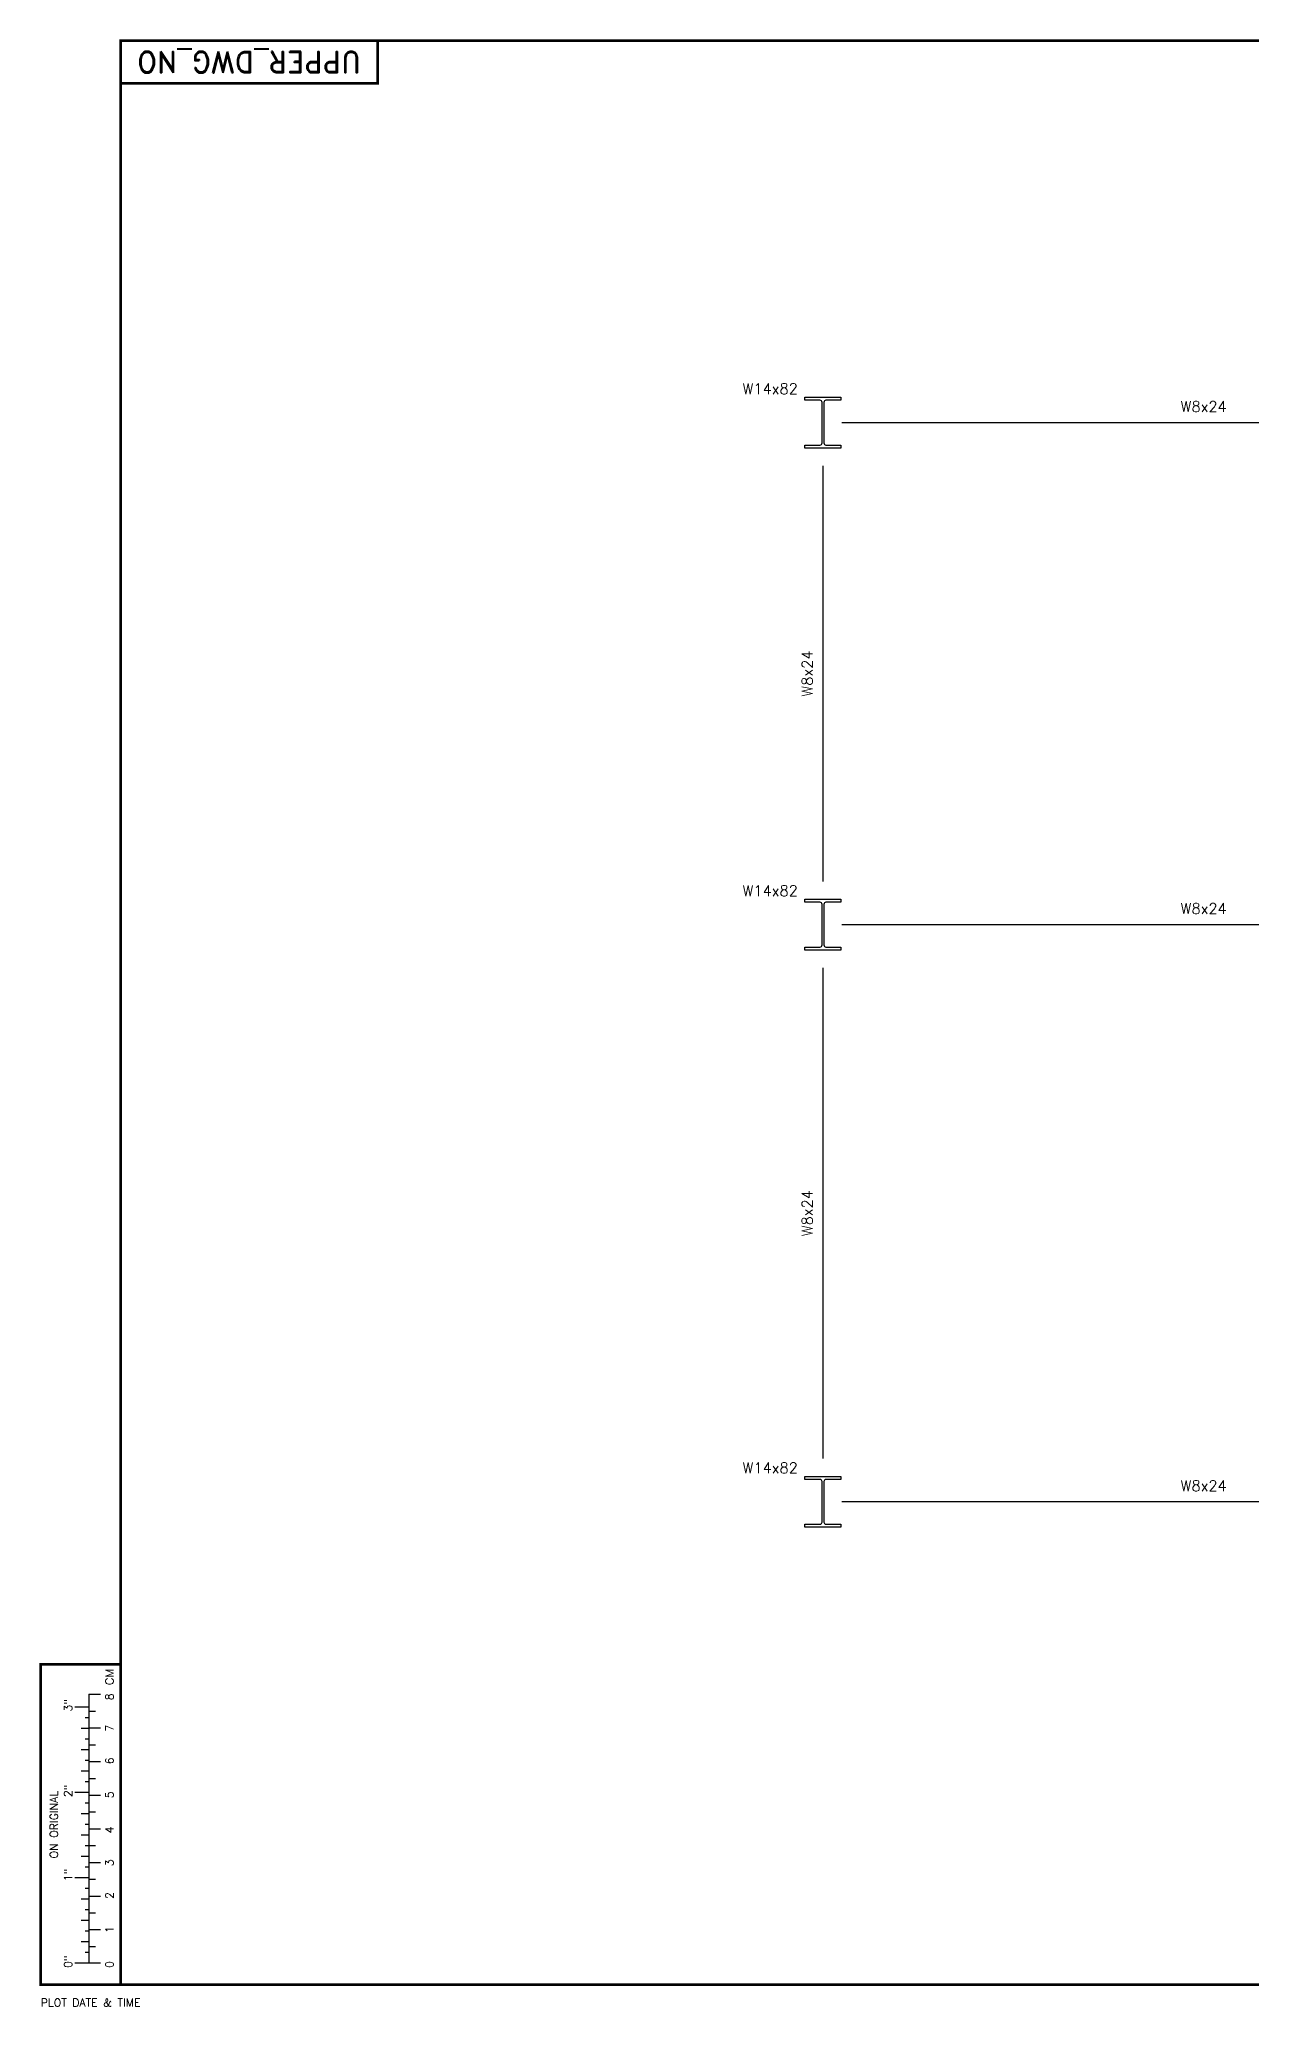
# Model space of a CAD drawing. Header units: inches. Extents: x -141 to 691, y -2 to 555.
# Drawn here: x -141 to 199, y 1 to 555 of the extents above; entities that cross this region are included whole.
import ezdxf
from ezdxf.enums import TextEntityAlignment as Align

# ---------------------------------------------------------------- set-up
doc = ezdxf.new("R2010")
doc.units = ezdxf.units.IN
doc.header["$LTSCALE"] = 9
doc.header["$MEASUREMENT"] = 0
for name, color, linetype in [('BORDER', 7, 'Continuous'), ('L2', 7, 'Continuous'), ('Section', 3, 'Continuous')]:
    doc.layers.add(name, color=color, linetype=linetype)
doc.styles.add('ROMAND', font='romand.shx', dxfattribs={"height": 4.5})
doc.styles.add('ROMANS', font='romans.shx', dxfattribs={"height": 3})

msp = doc.modelspace()

# ---------------------------------------------------------------- linework, layer by layer
at = {"layer": 'BORDER'}
for p, q in [((-127.41, 89.3), (-124.15, 89.3)), ((-127.37, 13.79), (-127.37, 89.3)), ((-127.41, 85.69), (-131.35, 85.69)), ((-127.41, 84.57), (-125.59, 84.57)), ((-127.41, 79.69), (-129.63, 79.69)), ((-127.41, 82.69), (-128.44, 82.69)), ((-127.41, 79.85), (-124.15, 79.85)), ((-127.41, 73.69), (-129.63, 73.69)), ((-127.41, 76.69), (-128.44, 76.69)), ((-127.41, 75.12), (-125.59, 75.12)), ((-127.41, 67.69), (-129.63, 67.69)), ((-127.41, 70.69), (-128.44, 70.69)), ((-127.41, 70.4), (-124.15, 70.4)), ((-127.41, 61.69), (-131.35, 61.69)), ((-127.41, 64.69), (-128.44, 64.69)), ((-127.41, 65.67), (-125.59, 65.67)), ((-127.41, 60.94), (-124.15, 60.94)), ((-127.41, 55.69), (-129.63, 55.69)), ((-127.41, 58.69), (-128.44, 58.69)), ((-127.41, 56.22), (-125.59, 56.22)), ((-127.41, 52.69), (-128.44, 52.69)), ((-127.41, 51.49), (-124.15, 51.49)), ((-127.41, 49.69), (-129.63, 49.69)), ((-127.41, 46.69), (-128.44, 46.69)), ((-127.41, 46.77), (-125.59, 46.77)), ((-127.41, 43.69), (-129.63, 43.69)), ((-127.41, 40.69), (-128.44, 40.69)), ((-127.41, 42.04), (-124.15, 42.04)), ((-127.41, 37.69), (-131.35, 37.69)), ((-127.41, 34.69), (-128.44, 34.69)), ((-127.37, 37.32), (-125.59, 37.32)), ((-127.41, 31.69), (-129.63, 31.69)), ((-127.41, 28.69), (-128.44, 28.69)), ((-127.41, 32.59), (-124.15, 32.59)), ((-127.41, 27.86), (-125.59, 27.86)), ((-127.41, 25.69), (-129.63, 25.69)), ((-127.41, 22.69), (-128.44, 22.69)), ((-127.41, 23.14), (-124.15, 23.14)), ((-127.41, 19.69), (-129.63, 19.69)), ((-127.41, 16.69), (-128.44, 16.69)), ((-127.41, 18.41), (-125.59, 18.41)), ((-131.35, 13.79), (-124.15, 13.79))]:
    msp.add_line(p, q, dxfattribs=at)
msp.add_lwpolyline([(-46.27, 554.17, 0.751, 0.751, 0), (-46.27, 542.17, 0.75, 0.75, 0), (-118.48, 542.17, 0, 0, 0)], format="xyseb", dxfattribs=at)
for points, const_width in [([(-118.48, 7.69), (686.39, 7.69), (686.39, 554.17), (-118.48, 554.17), (-118.48, 7.69)], 0.742), ([(-118.48, 7.69), (-140.98, 7.69), (-140.98, 97.69), (-118.48, 97.69)], 0.75)]:
    msp.add_lwpolyline(points, dxfattribs=dict(at, const_width=const_width))
at = {"layer": 'L2'}
for p, q in [((84.21, 446.79), (445.7, 446.79)), ((78.95, 434.64), (78.95, 317.81)), ((84.21, 305.67), (445.7, 305.67)), ((78.95, 293.52), (78.95, 155.56)), ((445.7, 143.42), (84.21, 143.42))]:
    msp.add_line(p, q, dxfattribs=at)
at = {"layer": 'Section'}
for points in [[(73.89, 440.5), (78.11, 440.5, 0.414214), (78.7, 441.09), (78.7, 452.49, 0.414214), (78.11, 453.08), (73.89, 453.08), (73.89, 453.93), (84.01, 453.93), (84.01, 453.08), (79.8, 453.08, 0.414214), (79.21, 452.49), (79.21, 441.09, 0.414214), (79.8, 440.5), (84.01, 440.5), (84.01, 439.64), (73.89, 439.64)], [(73.89, 299.38), (78.11, 299.38, 0.414214), (78.7, 299.97), (78.7, 311.37, 0.414214), (78.11, 311.96), (73.89, 311.96), (73.89, 312.81), (84.01, 312.81), (84.01, 311.96), (79.8, 311.96, 0.414214), (79.21, 311.37), (79.21, 299.97, 0.414214), (79.8, 299.38), (84.01, 299.38), (84.01, 298.52), (73.89, 298.52)], [(73.89, 137.13), (78.11, 137.13, 0.414214), (78.7, 137.72), (78.7, 149.12, 0.414214), (78.11, 149.71), (73.89, 149.71), (73.89, 150.56), (84.01, 150.56), (84.01, 149.71), (79.8, 149.71, 0.414214), (79.21, 149.12), (79.21, 137.72, 0.414214), (79.8, 137.13), (84.01, 137.13), (84.01, 136.27), (73.89, 136.27)]]:
    msp.add_lwpolyline(points, format="xyb", close=True, dxfattribs=at)

# ---------------------------------------------------------------- texts
at = {"layer": 'BORDER', "style": 'ROMANS', "width": 1.050481}
msp.add_text('CM', height=2.25, rotation=90, dxfattribs=at).set_placement((-120.51, 91.86), (-120.51, 96.47), align=Align.FIT)
at = {"layer": 'BORDER', "style": 'ROMANS'}
for s, p in [('8', (-120.51, 87.62)), ('3"', (-132.15, 84.45)), ('7', (-120.51, 78.8)), ('6', (-120.51, 69.61)), ('2"', (-132.15, 60.41)), ('5', (-120.51, 60.07)), ('4', (-120.51, 50.19)), ('1"', (-132.15, 36.76)), ('3', (-120.51, 40.99)), ('2', (-120.51, 31.8)), ('1', (-120.51, 22.26)), ('0"', (-132.15, 12.37)), ('0', (-120.51, 12.37))]:
    msp.add_text(s, height=2.25, rotation=90, dxfattribs=at).set_placement(p)
msp.add_text('ON ORIGINAL', height=2.25, rotation=90, dxfattribs=at).set_placement((-136.12, 52.67), align=Align.CENTER)
msp.add_text('PLOT DATE & TIME', height=2.25, dxfattribs=at).set_placement((-140.98, 2.62), align=Align.MIDDLE_LEFT)
at = {"layer": 'BORDER', "color": 4, "style": 'ROMAND', "flags": 8}
msp.add_attdef('UPPER_DWG_NO', text='', height=6, rotation=180, dxfattribs=at).set_placement((-82.38, 548.17), align=Align.MIDDLE_CENTER)
at = {"layer": 'L2', "style": 'ROMANS'}
for p in [(71.89, 453.93), (71.89, 312.81), (71.89, 150.56)]:
    msp.add_text('W14x82', height=3, dxfattribs=at).set_placement(p, align=Align.BOTTOM_RIGHT)
for p in [(185.97, 448.91), (185.97, 307.79), (185.97, 145.54)]:
    msp.add_text('W8x24', height=3, dxfattribs=at).set_placement(p, align=Align.BOTTOM_CENTER)
for p in [(76.95, 376.23), (76.95, 224.54)]:
    msp.add_text('W8x24', height=3, rotation=90, dxfattribs=at).set_placement(p, align=Align.BOTTOM_CENTER)

doc.saveas('drawing.dxf')
